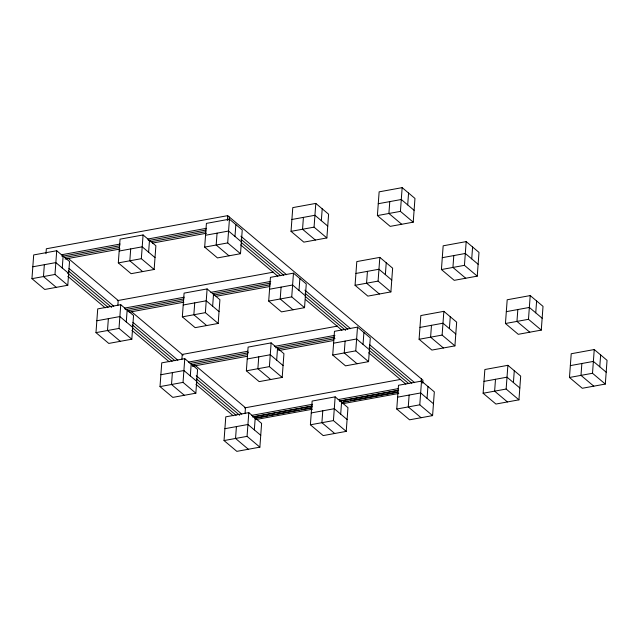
<?xml version="1.0" encoding="UTF-8"?>
<svg xmlns="http://www.w3.org/2000/svg" width="639" height="639" viewBox="0 0 639 639"><rect width="100%" height="100%" fill="white"/><g stroke="black" fill="none" stroke-linecap="round" stroke-linejoin="round"><path stroke-width="0.96" d="M31.95 278.668L33.691 254.937L56.719 250.728L69.531 261.519L67.782 285.25L44.754 289.459L31.95 278.668L54.978 274.458L67.782 285.25M44.339 264.698L43.468 276.559L56.272 287.358M45.984 253.715L46.343 248.771L227.7 215.647L422.986 380.245L422.762 383.208M54.978 274.458L56.719 250.728M62.255 267.989L63.125 256.127M95.978 332.631L97.719 308.901L120.747 304.691L133.551 315.49L131.81 339.221L108.782 343.423L95.978 332.631L119.006 328.422L131.81 339.221M108.366 318.661L107.488 330.531L120.3 341.322M118.311 262.893L120.052 239.162L143.08 234.952L155.884 245.751L154.143 269.482L131.115 273.684L118.311 262.893L141.339 258.691L154.143 269.482M117.848 305.426L118.207 300.482L68.133 258.276M119.006 328.422L120.747 304.691M130.699 248.922L129.829 260.792L142.633 271.583M126.282 321.96L127.153 310.091M141.339 258.691L143.08 234.952M148.615 252.221L149.486 240.352M160.006 386.595L161.747 362.864L184.775 358.663L197.579 369.454L195.838 393.185L172.81 397.394L160.006 386.595L183.034 382.394L195.838 393.185M172.386 372.633L171.516 384.494L184.328 395.285M182.339 316.856L184.08 293.125L207.108 288.924L219.912 299.715L218.171 323.446L195.143 327.655L182.339 316.856L205.367 312.655L218.171 323.446M181.875 359.39L182.235 354.445L337.528 326.09M183.034 382.394L184.775 358.663M194.727 302.894L193.849 314.755L206.661 325.547M190.31 375.924L191.181 364.054M204.672 247.125L206.413 223.386L229.441 219.185L242.245 229.976L240.504 253.707L217.476 257.916L204.672 247.125L227.7 242.916L240.504 253.707M205.367 312.655L207.108 288.924M217.06 233.155L216.182 245.017L228.994 255.816M212.643 306.185L213.514 294.323M227.34 220.591L227.7 215.647M229.082 219.96L229.305 216.996M227.7 242.916L229.441 219.185M234.976 236.446L235.847 224.585M224.033 440.567L225.775 416.836L248.803 412.626L261.607 423.417L259.865 447.156L236.837 451.358L224.033 440.567L247.061 436.357L259.865 447.156M236.414 426.596L235.543 438.466L248.347 449.257M246.366 370.828L248.108 347.097L271.136 342.887L283.94 353.686L282.198 377.417L259.17 381.619L246.366 370.828L269.394 366.618L282.198 377.417M245.025 413.673L245.464 407.738L194.623 364.893M247.061 436.357L248.803 412.626M258.747 356.858L257.876 368.727L270.68 379.518M254.338 429.887L255.209 418.026M268.699 301.089L270.441 277.358L293.469 273.149L306.273 283.948L304.531 307.678L281.503 311.88L268.699 301.089L291.727 296.879L304.531 307.678M269.394 366.618L271.136 342.887M281.08 287.119L280.209 298.988L293.021 309.779M276.671 360.148L277.542 348.287M291.033 231.35L292.774 207.619L315.802 203.41L328.606 214.209L326.864 237.94L303.837 242.141L291.033 231.35L314.061 227.149L326.864 237.94M291.727 296.879L293.469 273.149M303.421 217.38L302.543 229.249L315.354 240.04M299.004 290.418L299.875 278.548M314.061 227.149L315.802 203.41M321.337 220.679L322.208 208.809M310.394 424.791L312.136 401.06L335.163 396.859L347.967 407.65L346.226 431.381L323.198 435.59L310.394 424.791L333.422 420.59L346.226 431.381M322.775 410.821L321.904 422.691L334.708 433.482M332.727 355.052L334.469 331.322L357.497 327.12L370.3 337.911L368.559 361.642L345.531 365.851L332.727 355.052L355.755 350.851L368.559 361.642M333.422 420.59L335.163 396.859M345.108 341.09L344.237 352.952L357.041 363.743M340.691 414.12L341.569 402.25M355.06 285.313L356.802 261.583L379.83 257.381L392.634 268.172L390.892 291.903L367.864 296.113L355.06 285.313L378.088 281.112L390.892 291.903M355.755 350.851L357.497 327.12M367.441 271.351L366.57 283.213L379.374 294.004M363.032 344.381L363.903 332.512M377.393 215.583L379.135 191.844L402.163 187.642L414.967 198.433L413.225 222.164L390.197 226.374L377.393 215.583L400.421 211.373L413.225 222.164M378.088 281.112L379.83 257.381M389.774 201.612L388.903 213.474L401.715 224.273M385.365 274.642L386.236 262.773M400.421 211.373L402.163 187.642M407.698 204.903L408.569 193.042M396.755 409.024L398.496 385.293L421.524 381.084L434.328 391.875L432.587 415.614L409.559 419.815L396.755 409.024L419.783 404.814L432.587 415.614M409.136 395.054L408.265 406.923L421.069 417.714M419.088 339.285L420.829 315.554L443.857 311.345L456.661 322.144L454.92 345.875L431.892 350.076L419.088 339.285L442.116 335.076L454.92 345.875M421.165 381.866L421.381 378.895M419.783 404.814L421.524 381.084M431.469 325.315L430.598 337.184L443.402 347.975M427.052 398.345L427.93 386.483M441.421 269.546L443.162 245.815L466.19 241.606L478.994 252.405L477.253 276.136L454.225 280.337L441.421 269.546L464.449 265.337L477.253 276.136M442.116 335.076L443.857 311.345M453.802 255.576L452.931 267.445L465.735 278.237M449.385 328.606L450.263 316.744M464.449 265.337L466.19 241.606M471.726 258.867L472.596 247.005M483.116 393.249L484.857 369.518L507.885 365.316L520.689 376.107L518.948 399.838L495.92 404.048L483.116 393.249L506.144 389.047L518.948 399.838M495.497 379.278L494.626 391.148L507.43 401.939M505.449 323.51L507.19 299.779L530.218 295.577L543.022 306.369L541.281 330.099L518.253 334.309L505.449 323.51L528.477 319.308L541.281 330.099M506.144 389.047L507.885 365.316M517.83 309.548L516.959 321.409L529.763 332.2M513.413 382.577L514.283 370.708M528.477 319.308L530.218 295.577M535.746 312.838L536.624 300.969M569.469 377.481L571.218 353.75L594.246 349.541L607.05 360.332L605.309 384.063L582.281 388.272L569.469 377.481L592.505 373.272L605.309 384.063M581.857 363.511L580.987 375.373L593.791 386.172M592.505 373.272L594.246 349.541M599.773 366.802L600.644 354.941M61.376 254.801L120.196 244.058M147.641 239.05L206.461 228.307M61.943 256.343L119.836 245.767M148.264 240.576L206.149 230.008M64.467 257.517L119.461 247.477M150.852 241.742L205.838 231.701M65.09 259.051L120.068 249.01M152.465 243.092L206.461 233.235M32.821 266.798L55.849 262.597L68.653 273.388M119.181 251.031L142.209 246.822L155.013 257.613M205.542 235.256L228.57 231.046L241.374 241.846M291.903 219.481L314.931 215.279L327.735 226.07M378.264 203.713L401.292 199.504L414.096 210.303M117.288 300.649L273.388 272.142M124.493 308.118L184.375 297.175M210.886 292.335L270.776 281.4M125.108 309.643L184.032 298.884M212.475 293.684L270.409 283.109M127.592 310.834L183.665 300.594M213.538 295.138L270.193 284.786M129.19 312.183L183.888 302.191M216.118 296.304L269.834 286.496M96.848 320.762L119.876 316.561L132.68 327.352M183.209 304.995L206.237 300.785L219.041 311.584M269.57 289.219L292.598 285.018L305.402 295.809M355.931 273.452L378.959 269.243L391.763 280.042M442.292 257.677L465.32 253.475L478.124 264.266M188.417 362.097L247.996 351.218M274.371 346.402L334.924 335.347M190.015 363.447L248.619 352.744M275.521 347.832L334.572 337.049M191.724 364.781L247.692 354.557M278.109 349.006L335.004 338.614M192.339 366.307L247.317 356.266M278.732 350.531L333.71 340.491M160.876 374.734L183.904 370.524L196.708 381.323M247.237 358.958L270.265 354.757L283.069 365.548M333.598 343.191L356.626 338.982L369.43 349.781M419.959 327.416L442.987 323.214L455.791 334.005M506.32 311.648L529.348 307.439L542.152 318.238M244.545 407.906L400.645 379.398M251.75 415.374L312.615 404.255M338.143 399.599L398.025 388.656M252.365 416.9L312.255 405.965M339.74 400.949L398.648 390.189M253.387 416.947L312.247 406.196M339.716 401.18L398.576 390.437M255.057 418.05L267.805 415.725M269.762 415.366L274.666 414.471M276.623 414.112L299.172 409.998M301.129 409.639L311.912 407.666M343.287 401.939L348.183 401.044M350.148 400.685L397.202 392.09M254.985 418.297L311.888 407.906M341.314 402.53L398.217 392.138M255.68 419.583L312.535 409.2M342.927 403.648L398.8 393.44M224.904 428.697L247.932 424.496L260.736 435.287M311.265 412.93L334.293 408.72L347.097 419.519M397.626 397.154L420.654 392.953L433.458 403.744M483.987 381.387L507.015 377.178L519.819 387.969M570.347 365.612L593.375 361.41L606.179 372.202M240.847 236.174L286.576 274.722M304.875 290.138L350.603 328.686M369.661 344.748L414.631 382.657M241.015 239.274L283.7 275.249M305.043 293.237L347.728 329.213M369.07 347.201L411.756 383.184M241.23 242.405L280.793 275.752M305.226 296.344L345.579 330.355M369.246 350.308L408.808 383.648M240.663 244.881L277.845 276.216M305.394 299.435L341.937 330.243M368.679 352.776L405.861 384.119M131.307 311.52L183.073 355.156M68.996 268.452L113.758 306.185M132.936 322.344L177.85 360.204M196.245 375.708L241.774 414.08M68.341 270.856L111.641 307.351M132.345 324.796L174.974 360.731M196.357 378.759L239.649 415.246M67.702 273.268L108.103 307.319M132.489 327.879L172.131 361.283M196.516 381.842L236.15 415.254M67.87 276.36L105.219 307.846M131.898 330.331L169.247 361.81M195.925 384.295L233.275 415.773"/></g></svg>
